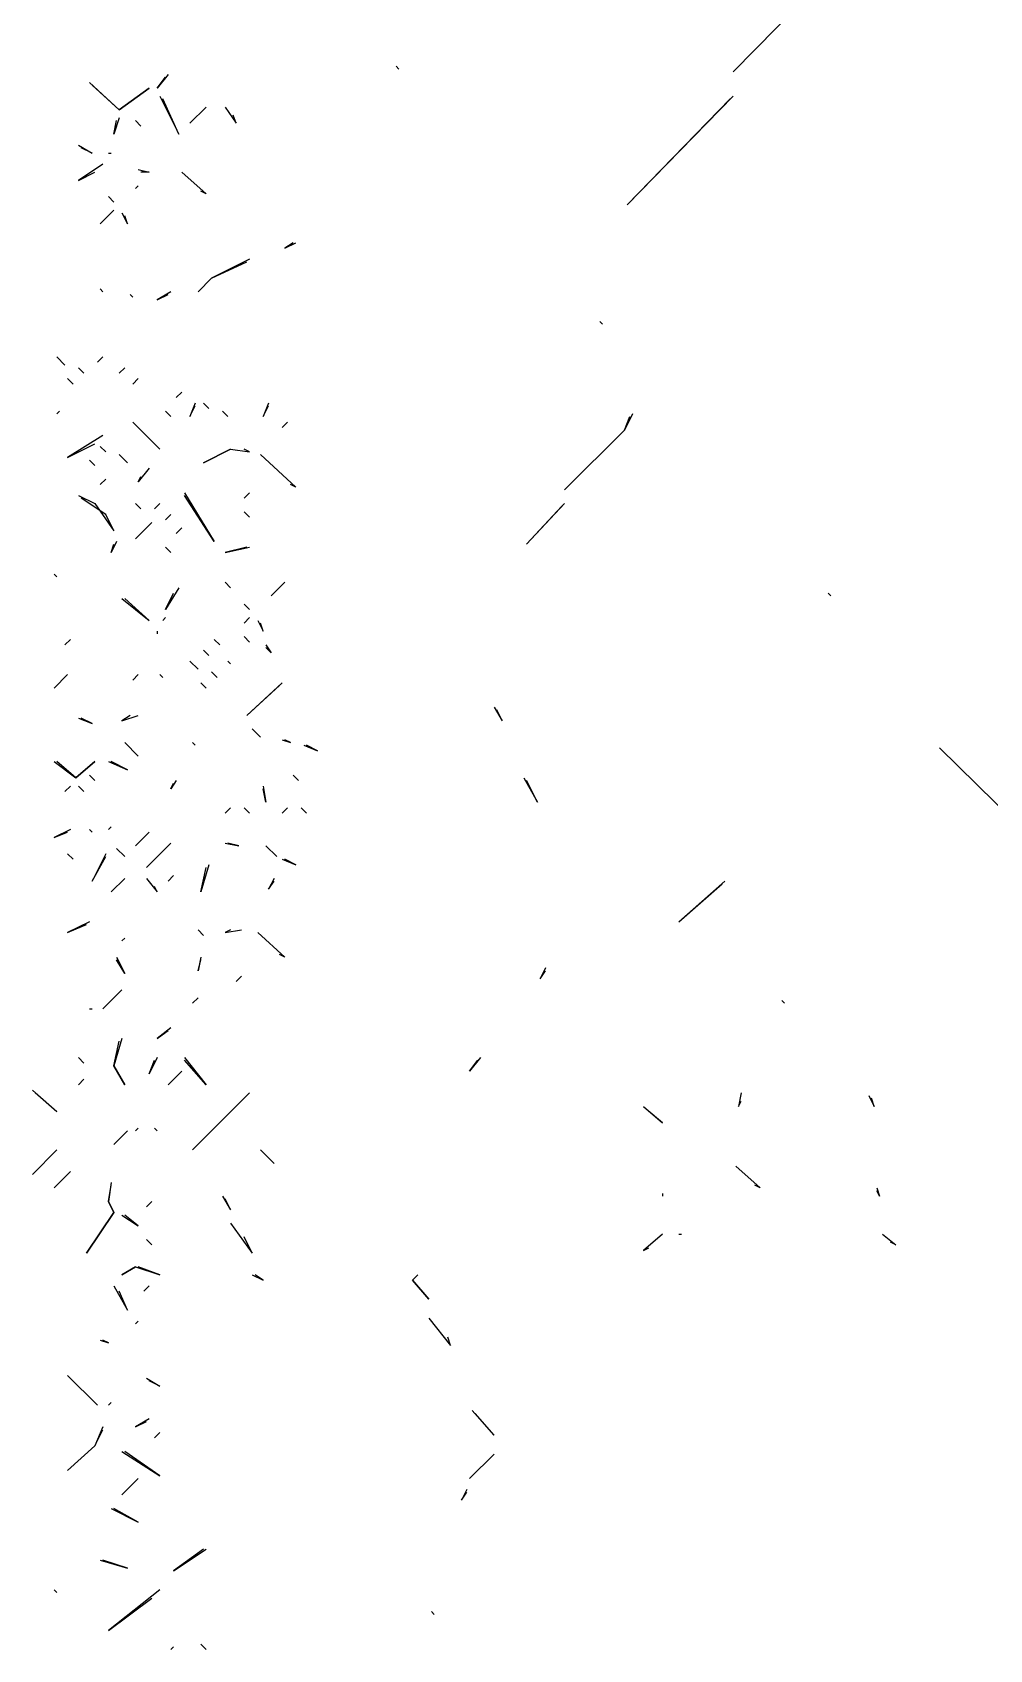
# Model space of a CAD drawing. Extents: x 1 to 2775, y -31 to 2075.
# Drawn here: x 2082.8 to 2141.6, y 576 to 675.2 of the extents above; entities that cross this region are included whole.
import ezdxf

# ---------------------------------------------------------------- set-up
doc = ezdxf.new("R2010")
doc.units = 0
doc.layers.add('LINEWORK', color=4, linetype='CONTINUOUS')

msp = doc.modelspace()

# ---------------------------------------------------------------- linework, layer by layer
at = {"layer": 'LINEWORK'}
for points in [[(2136.6667, 683.8333), (2125.8333, 672.8333), (2136.5, 683.6667)], [(2105.1667, 673.1667), (2105.3333, 673)], [(2086.3333, 672.1667), (2088.1667, 670.5), (2090, 671.8333), (2088.1667, 670.5), (2086.5, 672)], [(2091.1667, 672.6667), (2090.5, 671.8333), (2091, 672.5)], [(2090.6667, 671.3333), (2091.8333, 669), (2090.8333, 671.1667)], [(2125.8333, 671.3333), (2119.3333, 664.6667), (2125.6667, 671.1667)], [(2088.1667, 670), (2087.8333, 669), (2088, 669.8333)], [(2093.5, 670.6667), (2092.5, 669.6667)], [(2094.6667, 670.6667), (2095.3333, 669.6667), (2095.1667, 670.1667)], [(2089.1667, 669.8333), (2089.5, 669.5)], [(2085.6667, 668.3333), (2086.5, 667.8333), (2085.8333, 668.1667)], [(2087.1667, 667.1667), (2085.6667, 666.1667), (2086.6667, 666.6667)], [(2087.5, 667.8333), (2087.6667, 667.8333)], [(2089.3333, 666.8333), (2090, 666.6667), (2089.5, 666.6667)], [(2092, 666.6667), (2093.5, 665.3333), (2093.1667, 665.5)], [(2087.5, 665.1667), (2087.8333, 664.8333)], [(2089.3333, 665.8333), (2089.1667, 665.6667)], [(2087.8333, 664.3333), (2087, 663.5)], [(2088.3333, 664.1667), (2088.6667, 663.5), (2088.5, 664)], [(2098.8333, 662.3333), (2098.3333, 662), (2099, 662.3333)], [(2096.1667, 661.3333), (2093.8333, 660.1667), (2093, 659.3333), (2093.8333, 660.1667), (2096, 661.1667)], [(2087, 659.5), (2087.1667, 659.3333)], [(2088.8333, 659.1667), (2089, 659)], [(2091.3333, 659.3333), (2090.5, 658.8333), (2091.1667, 659.1667)], [(2117.6667, 657.5), (2117.8333, 657.3333)], [(2084.3333, 655.3333), (2084.8333, 654.8333)], [(2087.1667, 655.3333), (2086.8333, 655)], [(2085.6667, 654.6667), (2086, 654.3333)], [(2088.5, 654.6667), (2088.1667, 654.3333)], [(2085, 654), (2085.3333, 653.6667)], [(2089.3333, 654), (2089, 653.6667)], [(2092, 653.1667), (2091.6667, 652.8333)], [(2092.8333, 652.5), (2092.5, 651.6667), (2092.8333, 652.3333)], [(2093.3333, 652.5), (2093.6667, 652.1667)], [(2097.3333, 652.5), (2097, 651.6667), (2097.3333, 652.3333)], [(2084.5, 652), (2084.3333, 651.8333)], [(2089, 651.3333), (2090.6667, 649.6667)], [(2091, 652), (2091.3333, 651.6667)], [(2094.5, 652), (2094.8333, 651.6667)], [(2098.5, 651.3333), (2098.1667, 651)], [(2119.6667, 651.8333), (2119.1667, 650.8333), (2115.5, 647.1667), (2119.1667, 650.8333), (2119.5, 651.6667)], [(2087.1667, 650.5), (2085, 649.1667), (2086.6667, 650)], [(2087, 649.8333), (2087.3333, 649.5)], [(2088.1667, 649.3333), (2088.6667, 648.8333)], [(2095, 649.6667), (2093.3333, 648.8333), (2095, 649.6667), (2096.1667, 649.5), (2095.8333, 649.6667)], [(2096.8333, 649.3333), (2099, 647.3333), (2098.6667, 647.5)], [(2086.3333, 649), (2086.6667, 648.6667)], [(2090, 648.5), (2089.3333, 647.6667), (2089.5, 648)], [(2087.3333, 647.8333), (2087, 647.5)], [(2085.6667, 646.8333), (2086.6667, 646.3333), (2087.8333, 644.6667), (2087.3333, 645.6667), (2085.8333, 646.6667)], [(2089.1667, 646.3333), (2089.5, 646)], [(2090.6667, 646.3333), (2090.3333, 646)], [(2092.1667, 647), (2094, 644), (2092.1667, 646.8333)], [(2096.1667, 647), (2095.8333, 646.6667)], [(2115.5, 646.3333), (2113.1667, 643.8333), (2115.3333, 646.1667)], [(2090.1667, 645.1667), (2089.1667, 644.1667)], [(2091.3333, 645.6667), (2091, 645.3333)], [(2095.8333, 645.8333), (2096.1667, 645.5)], [(2092, 644.8333), (2091.6667, 644.5)], [(2088, 644), (2087.6667, 643.3333), (2087.8333, 643.8333)], [(2091, 643.6667), (2091.3333, 643.3333)], [(2096, 643.6667), (2094.6667, 643.3333), (2096.1667, 643.6667)], [(2084.1667, 642), (2084.3333, 641.8333)], [(2091.8333, 641.1667), (2091, 639.8333), (2091.5, 640.8333)], [(2094.6667, 641.5), (2095, 641.1667)], [(2098.3333, 641.5), (2097.5, 640.6667)], [(2088.3333, 640.5), (2090, 639.1667), (2088.5, 640.5)], [(2095.8333, 640.1667), (2096.1667, 639.8333)], [(2131.6667, 640.8333), (2131.8333, 640.6667)], [(2091, 639.3333), (2090.8333, 639.1667)], [(2096.1667, 639.3333), (2095.8333, 639)], [(2090.5, 638.5), (2090.5, 638.3333)], [(2096.6667, 639.1667), (2097, 638.5), (2096.8333, 639)], [(2085.1667, 638), (2084.8333, 637.6667)], [(2093.3333, 637.3333), (2093.6667, 637)], [(2094, 638), (2094.3333, 637.6667)], [(2095.8333, 638.1667), (2096.1667, 637.8333)], [(2097.1667, 637.6667), (2097.5, 637.1667), (2097.1667, 637.5)], [(2092.5, 636.6667), (2093, 636.1667)], [(2094.8333, 636.6667), (2095, 636.5)], [(2085, 635.8333), (2084.1667, 635)], [(2089.3333, 635.8333), (2089, 635.5)], [(2090.6667, 635.8333), (2090.8333, 635.6667)], [(2093.1667, 635.3333), (2093.5, 635)], [(2093.8333, 636), (2094.1667, 635.6667)], [(2098.1667, 635.3333), (2096, 633.3333), (2098, 635.1667)], [(2088.8333, 633.3333), (2088.3333, 633), (2089.3333, 633.3333)], [(2111.1667, 633.8333), (2111.6667, 633), (2111.3333, 633.6667)], [(2085.6667, 633.1667), (2086.5, 632.8333), (2085.8333, 633.1667)], [(2096.3333, 632.5), (2096.8333, 632)], [(2088.5, 631.6667), (2089.3333, 630.8333)], [(2092.6667, 631.6667), (2092.8333, 631.5)], [(2098.1667, 631.8333), (2098.6667, 631.6667), (2098.3333, 631.8333)], [(2099.5, 631.5), (2100.3333, 631.1667), (2099.6667, 631.5)], [(2138.5, 631.3333), (2147.6667, 622.3333), (2147.3333, 622.5)], [(2084.1667, 630.5), (2085.5, 629.5), (2086.6667, 630.5), (2085.5, 629.5), (2084.3333, 630.5)], [(2087.5, 630.5), (2088.6667, 630), (2087.6667, 630.5)], [(2086.3333, 629.6667), (2086.6667, 629.3333)], [(2091.6667, 629.3333), (2091.3333, 628.8333), (2091.5, 629.1667)], [(2098.8333, 629.6667), (2099.1667, 629.3333)], [(2113, 629.5), (2113.8333, 628), (2113.1667, 629.3333)], [(2085.1667, 629), (2084.8333, 628.6667)], [(2085.6667, 629), (2086, 628.6667)], [(2097, 629), (2097.1667, 628), (2097, 628.8333)], [(2095, 627.6667), (2094.6667, 627.3333)], [(2095.8333, 627.6667), (2096.1667, 627.3333)], [(2098.5, 627.6667), (2098.1667, 627.3333)], [(2099.3333, 627.6667), (2099.6667, 627.3333)], [(2085.1667, 626.3333), (2084.1667, 625.8333), (2085, 626.1667)], [(2086.3333, 626.3333), (2086.5, 626.1667)], [(2087.6667, 626.5), (2087.5, 626.3333)], [(2090, 626.1667), (2089.1667, 625.3333)], [(2091.3333, 625.5), (2089.8333, 624)], [(2094.6667, 625.5), (2095.5, 625.3333), (2094.8333, 625.5)], [(2097.1667, 625.3333), (2097.8333, 624.6667)], [(2085, 624.8333), (2085.3333, 624.5)], [(2087.3333, 624.8333), (2086.5, 623.1667), (2087.3333, 624.6667)], [(2088, 625.1667), (2088.5, 624.6667)], [(2098.1667, 624.5), (2099, 624.1667), (2098.3333, 624.5)], [(2088.5, 623.3333), (2087.6667, 622.5)], [(2089.8333, 623.3333), (2090.5, 622.5), (2090.3333, 622.8333)], [(2091.5, 623.5), (2091.1667, 623.1667)], [(2093.6667, 624.1667), (2093.1667, 622.5), (2093.5, 624)], [(2097.6667, 623.3333), (2097.3333, 622.6667), (2097.6667, 623.1667)], [(2125.3333, 623.1667), (2122.5, 620.6667), (2125.1667, 623)], [(2086.3333, 620.6667), (2085, 620), (2086.1667, 620.5)], [(2088.5, 619.6667), (2088.3333, 619.5)], [(2093, 620.1667), (2093.3333, 619.8333)], [(2095, 620.1667), (2094.6667, 620), (2095.6667, 620.1667)], [(2096.6667, 620), (2098.3333, 618.5), (2098, 618.6667)], [(2088, 618.5), (2088.5, 617.5), (2088, 618.3333)], [(2093.1667, 618.5), (2093, 617.6667), (2093.1667, 618.3333)], [(2114.3333, 617.8333), (2114, 617.1667), (2114.3333, 617.6667)], [(2088.3333, 616.5), (2087.1667, 615.3333)], [(2095.6667, 617.3333), (2095.3333, 617)], [(2093, 616), (2092.6667, 615.6667)], [(2128.8333, 615.8333), (2129, 615.6667)], [(2086.3333, 615.3333), (2086.5, 615.3333)], [(2088.3333, 613.5), (2087.8333, 611.8333), (2088.5, 610.6667), (2087.8333, 611.8333), (2088.1667, 613.3333)], [(2091.3333, 614.1667), (2090.5, 613.5), (2091.1667, 614)], [(2085.6667, 612.3333), (2086, 612)], [(2090.5, 612.3333), (2090, 611.3333), (2090.3333, 612.1667)], [(2092, 611.5), (2091.1667, 610.6667)], [(2092.1667, 612.3333), (2093.5, 610.6667), (2092.1667, 612.1667)], [(2110.3333, 612.3333), (2109.6667, 611.5), (2110.1667, 612.1667)], [(2086, 611), (2085.6667, 610.6667)], [(2082.8333, 610.3333), (2084.3333, 609), (2083, 610.1667)], [(2096.1667, 610.1667), (2092.6667, 606.6667)], [(2126.3333, 610.1667), (2126.1667, 609.3333), (2126.3333, 609.6667)], [(2134.1667, 610), (2134.5, 609.3333), (2134.3333, 609.8333)], [(2120.3333, 609.3333), (2121.5, 608.3333), (2120.5, 609.1667)], [(2088.6667, 607.8333), (2087.8333, 607)], [(2089.3333, 608), (2089.1667, 607.8333)], [(2090.3333, 608), (2090.5, 607.8333)], [(2084.3333, 606.6667), (2082.8333, 605.1667)], [(2096.8333, 606.6667), (2097.6667, 605.8333)], [(2126, 605.6667), (2127.5, 604.3333), (2127.1667, 604.5)], [(2085.1667, 605.3333), (2084.1667, 604.3333)], [(2087.6667, 604.6667), (2087.5, 603.5), (2087.8333, 602.8333), (2086.1667, 600.3333), (2087.8333, 602.8333), (2087.5, 603.5), (2087.6667, 604.5)], [(2090.1667, 603.5), (2089.8333, 603.1667)], [(2094.5, 603.8333), (2095, 603), (2094.6667, 603.6667)], [(2121.5, 604), (2121.5, 603.8333)], [(2134.6667, 604.3333), (2134.8333, 603.8333), (2134.6667, 604.1667)], [(2088.3333, 602.6667), (2089.3333, 602), (2088.5, 602.6667)], [(2095, 602.1667), (2096.3333, 600.3333), (2095.8333, 601.3333)], [(2121.5, 601.5), (2120.3333, 600.5), (2120.6667, 600.6667)], [(2122.5, 601.5), (2122.6667, 601.5)], [(2135, 601.5), (2135.8333, 600.8333), (2135.5, 601)], [(2089.8333, 601.1667), (2090.1667, 600.8333)], [(2089.1667, 599.5), (2088.3333, 599), (2089.1667, 599.5), (2090.6667, 599), (2089.3333, 599.5)], [(2096.3333, 599), (2097, 598.6667), (2096.5, 599)], [(2106.5, 599), (2106.1667, 598.6667), (2107.1667, 597.5), (2106.1667, 598.6667)], [(2087.8333, 598.3333), (2088.6667, 596.8333), (2088.1667, 598)], [(2090, 598.3333), (2089.6667, 598)], [(2089.3333, 596.1667), (2089.1667, 596)], [(2107.1667, 596.3333), (2108.5, 594.6667), (2108.3333, 595.1667)], [(2087, 595), (2087.5, 594.8333), (2087.1667, 595)], [(2085, 592.8333), (2086.8333, 591)], [(2089.8333, 592.6667), (2090.6667, 592.1667), (2090, 592.5)], [(2087.6667, 591.1667), (2087.5, 591)], [(2109.8333, 590.6667), (2111.1667, 589.1667), (2110, 590.5)], [(2087.1667, 589.6667), (2086.6667, 588.5), (2085, 587), (2086.6667, 588.5), (2087.1667, 589.5)], [(2090, 590.1667), (2089.1667, 589.6667), (2089.8333, 590)], [(2090.6667, 589.3333), (2090.3333, 589)], [(2088.3333, 588.1667), (2090.6667, 586.6667), (2088.5, 588.1667)], [(2111.1667, 588), (2109.6667, 586.5)], [(2089.3333, 586.5), (2088.3333, 585.5)], [(2109.5, 585.8333), (2109.1667, 585.1667), (2109.5, 585.6667)], [(2087.6667, 584.6667), (2089.3333, 583.8333), (2087.8333, 584.6667)], [(2093.3333, 582.1667), (2091.5, 580.8333), (2093.5, 582.1667)], [(2087, 581.5), (2088.6667, 581), (2087.1667, 581.5)], [(2084.1667, 579.6667), (2084.3333, 579.5)], [(2090.6667, 579.6667), (2087.5, 577.1667), (2090.1667, 579.1667)], [(2107.3333, 578.3333), (2107.5, 578.1667)], [(2091.5, 576.1667), (2091.3333, 576)], [(2093.1667, 576.3333), (2093.5, 576)]]:
    msp.add_lwpolyline(points, dxfattribs=at)

doc.saveas('drawing.dxf')
